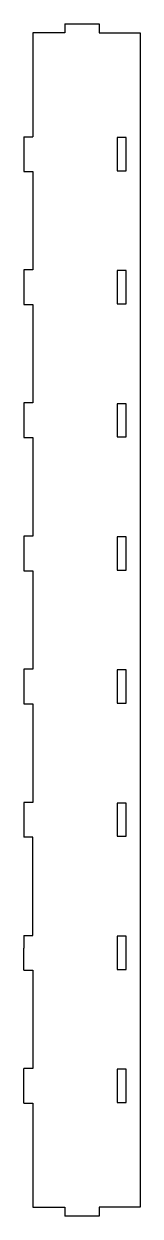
# Model space of a CAD drawing. Extents: x -49 to -7, y 0 to 430.
import ezdxf

# ---------------------------------------------------------------- set-up
doc = ezdxf.new("R2010")
doc.units = 0
doc.layers.add('Shape2DView001', color=7, linetype='CONTINUOUS')

msp = doc.modelspace()

# ---------------------------------------------------------------- linework, layer by layer
at = {"layer": 'Shape2DView001'}
for p, q in [((-33.85, 429.9), (-21.35, 429.9)), ((-33.85, 429.9), (-33.85, 426.6)), ((-21.35, 429.9), (-21.35, 426.6)), ((-45.3, 426.6), (-45.3, 389.2)), ((-33.85, 426.6), (-45.3, 426.6)), ((-21.35, 426.6), (-6.6, 426.6)), ((-6.6, 426.6), (-6.6, 3.3)), ((-48.6, 389.2), (-45.3, 389.2)), ((-48.6, 389.2), (-48.6, 376.7)), ((-11.6, 388.95), (-14.9, 388.95)), ((-14.9, 388.95), (-14.9, 376.95)), ((-11.6, 376.95), (-11.6, 388.95)), ((-48.6, 376.7), (-45.3, 376.7)), ((-45.3, 376.7), (-45.3, 341.2)), ((-14.9, 376.95), (-11.6, 376.95)), ((-45.3, 341.2), (-48.6, 341.2)), ((-48.6, 341.2), (-48.6, 328.7)), ((-11.6, 340.95), (-14.9, 340.95)), ((-14.9, 340.95), (-14.9, 328.95)), ((-11.6, 328.95), (-11.6, 340.95)), ((-48.6, 328.7), (-45.3, 328.7)), ((-45.3, 328.7), (-45.3, 293.2)), ((-14.9, 328.95), (-11.6, 328.95)), ((-45.3, 293.2), (-48.6, 293.2)), ((-48.6, 293.2), (-48.6, 280.7)), ((-11.6, 292.95), (-14.9, 292.95)), ((-14.9, 292.95), (-14.9, 280.95)), ((-11.6, 280.95), (-11.6, 292.95)), ((-48.6, 280.7), (-45.3, 280.7)), ((-45.3, 280.7), (-45.3, 245.2)), ((-14.9, 280.95), (-11.6, 280.95)), ((-45.3, 245.2), (-48.6, 245.2)), ((-48.6, 245.2), (-48.6, 232.7)), ((-11.6, 244.95), (-14.9, 244.95)), ((-14.9, 244.95), (-14.9, 232.95)), ((-11.6, 232.95), (-11.6, 244.95)), ((-48.6, 232.7), (-45.3, 232.7)), ((-45.3, 232.7), (-45.3, 197.2)), ((-14.9, 232.95), (-11.6, 232.95)), ((-45.3, 197.2), (-48.6, 197.2)), ((-48.6, 197.2), (-48.6, 184.7)), ((-11.6, 196.95), (-14.9, 196.95)), ((-14.9, 196.95), (-14.9, 184.95)), ((-11.6, 184.95), (-11.6, 196.95)), ((-14.9, 184.95), (-11.6, 184.95)), ((-48.6, 184.7), (-45.3, 184.7)), ((-45.3, 184.7), (-45.3, 149.2)), ((-45.3, 149.2), (-48.6, 149.2)), ((-48.6, 149.2), (-48.6, 136.7)), ((-11.6, 148.95), (-14.9, 148.95)), ((-14.9, 148.95), (-14.9, 136.95)), ((-11.6, 136.95), (-11.6, 148.95)), ((-45.3, 136.7), (-48.6, 136.7)), ((-45.3, 101.2), (-45.3, 136.7)), ((-14.9, 136.95), (-11.6, 136.95)), ((-48.6, 101.2), (-45.3, 101.2)), ((-48.6, 101.2), (-48.6, 96.6)), ((-11.6, 100.95), (-14.9, 100.95)), ((-14.9, 100.95), (-14.9, 88.95)), ((-11.6, 88.95), (-11.6, 100.95)), ((-48.6, 88.7), (-48.6, 96.6)), ((-48.6, 88.7), (-45.3, 88.7)), ((-45.3, 88.7), (-45.3, 53.2)), ((-14.9, 88.95), (-11.6, 88.95)), ((-45.3, 53.2), (-48.6, 53.2)), ((-48.6, 40.7), (-48.6, 53.2)), ((-11.6, 52.95), (-14.9, 52.95)), ((-14.9, 52.95), (-14.9, 40.95)), ((-11.6, 40.95), (-11.6, 52.95)), ((-48.6, 40.7), (-45.3, 40.7)), ((-45.3, 40.7), (-45.3, 3.3)), ((-14.9, 40.95), (-11.6, 40.95)), ((-45.3, 3.3), (-33.85, 3.3)), ((-33.85, 3.3), (-33.85, 0)), ((-21.35, 0), (-33.85, 0)), ((-21.35, 3.3), (-21.35, 0)), ((-6.6, 3.3), (-21.35, 3.3))]:
    msp.add_line(p, q, dxfattribs=at)

doc.saveas('drawing.dxf')
